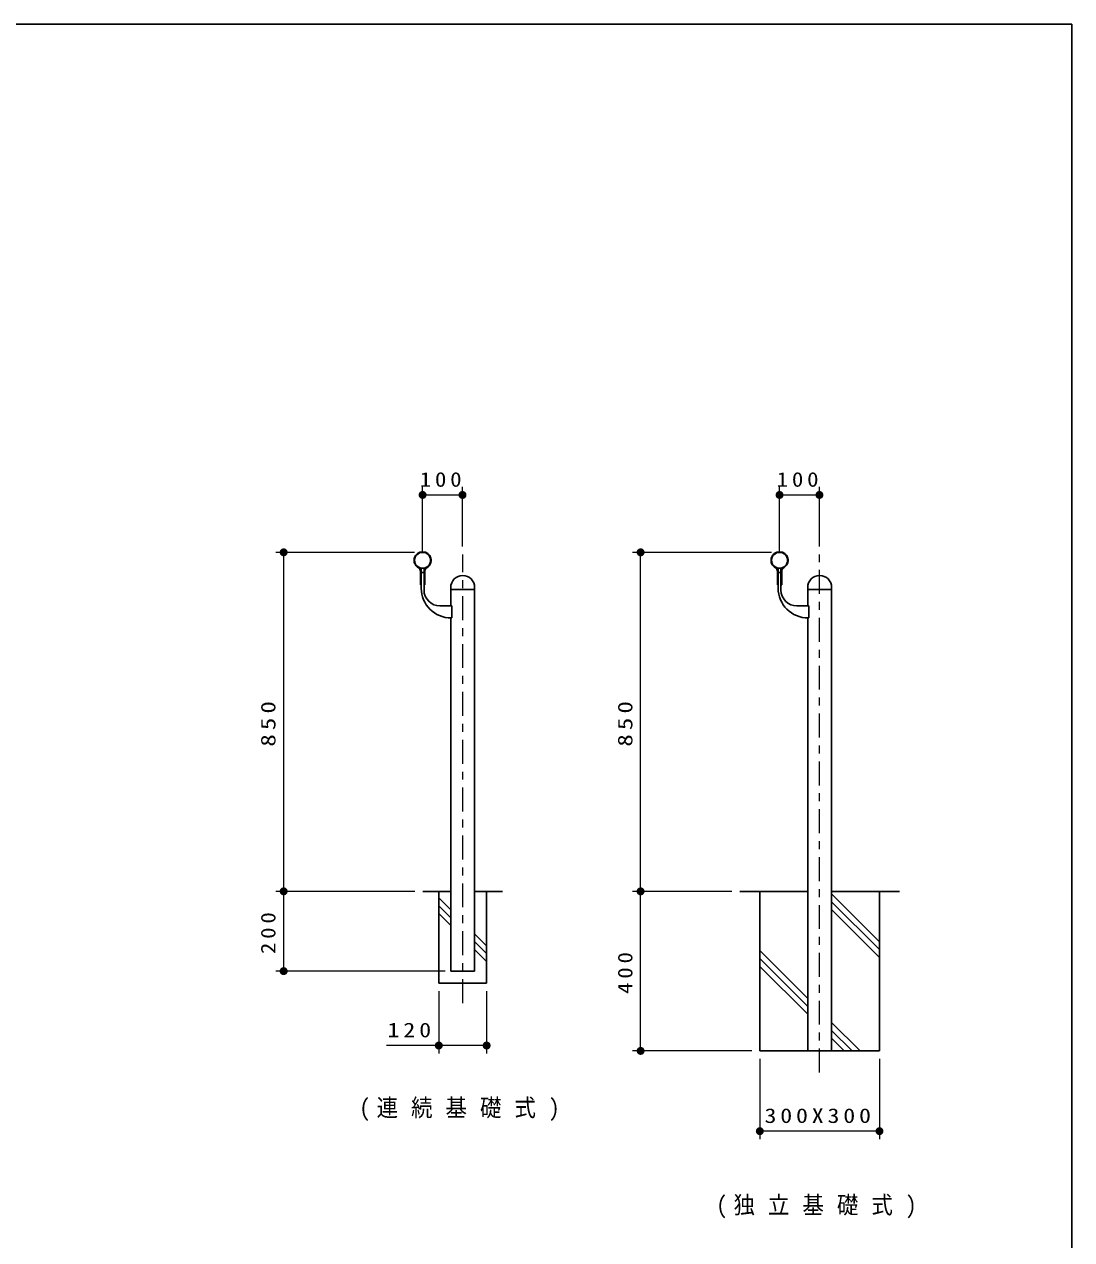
# Model space of a CAD drawing. Units: millimetres on the paper, scale 1:20. Extents: x -365 to 12, y -40 to 257.
# Drawn here: x -131.3 to 0, y 104.6 to 257 of the extents above; entities that cross this region are included whole.
import ezdxf

# ---------------------------------------------------------------- set-up
doc = ezdxf.new("R2010")
doc.units = ezdxf.units.MM
doc.linetypes.add('USER2', pattern=[6, 3, -1, 1, -1])
doc.layers.add('1_20', color=7, linetype='Continuous', lineweight=13)
doc.layers.add('99', color=7, linetype='Continuous', lineweight=13)
doc.styles.add('ＭＳ ゴシック', font='')
doc.styles.get('ＭＳ ゴシック').set_extended_font_data('MS Gothic')

# ---------------------------------------------------------------- blocks, each defined once
blk = doc.blocks.new('filled_dot')
at = {"color": 0, "linetype": 'Continuous', "lineweight": -2, "const_width": 1.25}
blk.add_lwpolyline([(-0.625, 0, 1), (0.625, 0, 1)], format="xyb", close=True, dxfattribs=at)

msp = doc.modelspace()

# ---------------------------------------------------------------- linework, layer by layer
at = {"layer": '1_20'}
for p, q in [((-81.36, 190.803), (-81.36, 198.998)), ((-76.36, 191.534), (-76.36, 198.998)), ((-36.618, 190.803), (-36.618, 198.998)), ((-31.618, 191.534), (-31.618, 198.998)), ((-81.36, 197.998), (-76.36, 197.998)), ((-36.618, 197.998), (-31.618, 197.998)), ((-82.36, 190.803), (-99.775, 190.803)), ((-98.775, 148.303), (-98.775, 190.803)), ((-37.618, 190.803), (-55.034, 190.803)), ((-54.034, 148.303), (-54.034, 190.803)), ((-82.335, 148.303), (-99.775, 148.303)), ((-82.335, 148.303), (-99.775, 148.303)), ((-98.775, 138.303), (-98.775, 148.303)), ((-42.593, 148.303), (-55.034, 148.303)), ((-42.593, 148.303), (-55.034, 148.303)), ((-54.034, 128.303), (-54.034, 148.303)), ((-24.093, 141.99), (-30.093, 147.99)), ((-77.835, 145.99), (-79.335, 147.49)), ((-77.835, 145), (-79.335, 146.5)), ((-24.093, 141), (-30.093, 147)), ((-77.835, 144.01), (-79.335, 145.51)), ((-24.093, 140.01), (-30.093, 146.01)), ((-73.335, 141.49), (-74.835, 142.99)), ((-73.335, 140.5), (-74.835, 142)), ((-73.335, 139.51), (-74.835, 141.01)), ((-33.093, 134.868), (-39.093, 140.868)), ((-33.093, 133.878), (-39.093, 139.878)), ((-33.093, 132.888), (-39.093, 138.888)), ((-78.55, 138.303), (-99.775, 138.303)), ((-79.335, 135.803), (-79.335, 127.974)), ((-73.335, 135.803), (-73.335, 127.974)), ((-26.528, 128.303), (-30.093, 131.868)), ((-27.518, 128.303), (-30.093, 130.878)), ((-28.508, 128.303), (-30.093, 129.888)), ((-73.335, 128.974), (-85.906, 128.974)), ((-40.093, 128.303), (-55.034, 128.303)), ((-39.093, 127.303), (-39.093, 117.238)), ((-24.093, 127.303), (-24.093, 117.238)), ((-24.093, 118.238), (-39.093, 118.238))]:
    msp.add_line(p, q, dxfattribs=at)
at = {"layer": '1_20', "linetype": 'USER2'}
for p, q in [((-76.335, 134.305), (-76.335, 190.534)), ((-31.593, 125.591), (-31.593, 190.534))]:
    msp.add_line(p, q, dxfattribs=at)
at = {"layer": '1_20', "color": 3, "lineweight": 25}
for p, q in [((-81.635, 188.432), (-81.635, 186.733)), ((-81.535, 188.7), (-81.535, 186.733)), ((-81.535, 186.328), (-81.535, 188.228)), ((-81.235, 188.278), (-81.485, 188.278)), ((-81.185, 188.7), (-81.185, 186.733)), ((-81.185, 188.228), (-81.185, 186.078)), ((-81.085, 188.432), (-81.085, 186.733)), ((-36.893, 188.432), (-36.893, 186.733)), ((-36.793, 188.7), (-36.793, 186.733)), ((-36.793, 186.328), (-36.793, 188.228)), ((-36.493, 188.278), (-36.743, 188.278)), ((-36.443, 188.7), (-36.443, 186.733)), ((-36.443, 188.228), (-36.443, 186.078)), ((-36.343, 188.432), (-36.343, 186.733)), ((-81.635, 186.733), (-81.535, 186.733)), ((-81.085, 186.733), (-81.185, 186.733)), ((-77.835, 186.403), (-77.835, 186.153)), ((-77.835, 186.153), (-77.835, 184.078)), ((-74.835, 186.153), (-77.835, 186.153)), ((-74.835, 186.403), (-74.835, 186.153)), ((-74.835, 138.303), (-74.835, 186.153)), ((-36.893, 186.733), (-36.793, 186.733)), ((-36.343, 186.733), (-36.443, 186.733)), ((-33.093, 186.403), (-33.093, 186.153)), ((-33.093, 186.153), (-33.093, 184.078)), ((-30.093, 186.153), (-33.093, 186.153)), ((-30.093, 186.403), (-30.093, 186.153)), ((-30.093, 128.303), (-30.093, 186.153)), ((-77.7, 184.078), (-79.185, 184.078)), ((-77.7, 184.078), (-77.7, 182.578)), ((-32.958, 184.078), (-34.443, 184.078)), ((-32.958, 184.078), (-32.958, 182.578)), ((-77.835, 138.303), (-77.835, 182.578)), ((-77.7, 182.578), (-77.785, 182.578)), ((-33.093, 128.303), (-33.093, 182.578)), ((-32.958, 182.578), (-33.043, 182.578)), ((-77.835, 148.303), (-81.335, 148.303)), ((-79.335, 148.303), (-79.335, 136.803)), ((-71.335, 148.303), (-74.835, 148.303)), ((-73.335, 148.303), (-73.335, 136.803)), ((-33.093, 148.303), (-41.593, 148.303)), ((-39.093, 148.303), (-39.093, 128.303)), ((-21.593, 148.303), (-30.093, 148.303)), ((-24.093, 148.303), (-24.093, 128.303)), ((-74.835, 138.303), (-77.835, 138.303)), ((-73.335, 136.803), (-79.335, 136.803)), ((-24.093, 128.303), (-39.093, 128.303))]:
    msp.add_line(p, q, dxfattribs=at)
for centre in [(-81.36, 189.803), (-36.618, 189.803)]:
    msp.add_circle(centre, 1, dxfattribs=at)
for centre, radius, start, end in [((-81.36, 189.803), 1.075, 299.4763, 240.5237), ((-36.618, 189.803), 1.075, 299.4763, 240.5237), ((-82.135, 188.432), 0.5, 0, 60.5237), ((-81.685, 188.7), 0.15, 0, 73.58404), ((-81.485, 188.228), 0.05, 90, 180), ((-81.235, 188.228), 0.05, 0, 90), ((-81.035, 188.7), 0.15, 106.41596, 180), ((-80.585, 188.432), 0.5, 119.4763, 180), ((-76.335, 186.403), 1.5, 0, 180), ((-37.393, 188.432), 0.5, 0, 60.5237), ((-36.943, 188.7), 0.15, 0, 73.58404), ((-36.743, 188.228), 0.05, 90, 180), ((-36.493, 188.228), 0.05, 0, 90), ((-36.293, 188.7), 0.15, 106.41596, 180), ((-35.843, 188.432), 0.5, 119.4763, 180), ((-31.593, 186.403), 1.5, 0, 180), ((-77.785, 186.328), 3.75, 180, 270), ((-79.185, 186.078), 2, 180, 270), ((-33.043, 186.328), 3.75, 180, 270), ((-34.443, 186.078), 2, 180, 270)]:
    msp.add_arc(centre, radius, start, end, dxfattribs=at)
at = {"layer": '99', "color": 20, "lineweight": 25}
for p, q in [((0, 257), (-365, 257)), ((0, 0), (0, 257))]:
    msp.add_line(p, q, dxfattribs=at)

# ---------------------------------------------------------------- block references
at = {"layer": '1_20', "xscale": 0.4, "yscale": 0.4}
for p in [(-81.36, 197.998), (-36.618, 197.998), (-79.335, 128.974), (-39.093, 118.238)]:
    msp.add_blockref('filled_dot', p, dxfattribs=at)
for p, rotation in [((-76.36, 197.998), 180), ((-31.618, 197.998), 180), ((-98.775, 190.803), 270), ((-54.034, 190.803), 270), ((-98.775, 148.303), 270), ((-98.775, 148.303), 90), ((-54.034, 148.303), 270), ((-54.034, 148.303), 90), ((-98.775, 138.303), 90), ((-73.335, 128.974), 180), ((-54.034, 128.303), 90), ((-24.093, 118.238), 180)]:
    msp.add_blockref('filled_dot', p, dxfattribs=dict(at, rotation=rotation))

# ---------------------------------------------------------------- texts
at = {"layer": '1_20', "style": 'ＭＳ ゴシック'}
for s, insert, char_height, attachment_point in [('\\T1.33;\\W1.15;100', (-78.86, 198.998), 1.833, 8), ('\\T1.33;\\W1.15;100', (-34.118, 198.998), 1.833, 8), ('\\T1.33;\\W1.2;120', (-82.781, 129.974), 1.833, 8), ('\\T1.6;\\W0.9;(連続基礎式)', (-76.335, 120.895), 2.199, 5), ('\\T1.32;\\W1.2;300X300', (-31.593, 119.238), 1.833, 8), ('\\T1.6;\\W0.9;(独立基礎式)', (-31.593, 108.704), 2.199, 5)]:
    msp.add_mtext(s, dxfattribs=dict(at, insert=insert, char_height=char_height, attachment_point=attachment_point))
at = {"layer": '1_20', "char_height": 1.833, "attachment_point": 8, "rotation": 90, "style": 'ＭＳ ゴシック'}
for s, insert in [('\\T1.33;\\W1.25;850', (-99.775, 169.553)), ('\\T1.33;\\W1.25;850', (-55.034, 169.553)), ('\\T1.33;\\W1.15;200', (-99.775, 143.303)), ('\\T1.33;\\W1.15;400', (-55.034, 138.303))]:
    msp.add_mtext(s, dxfattribs=dict(at, insert=insert))

doc.saveas('drawing.dxf')
